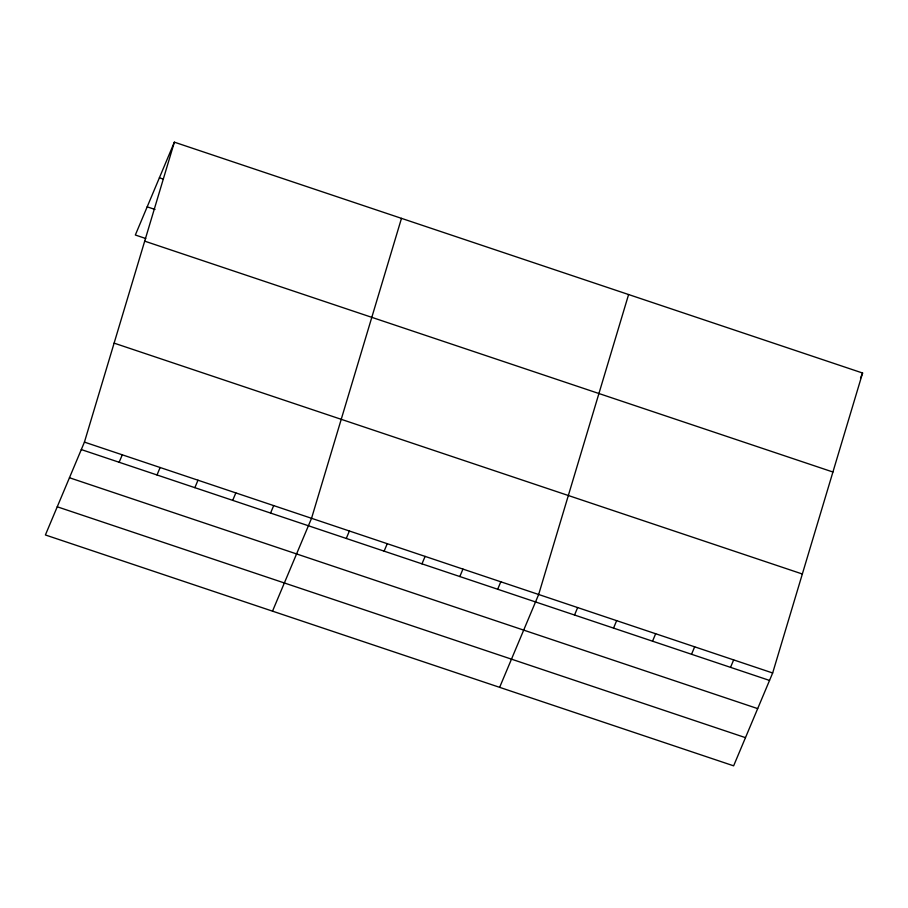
<?xml version="1.0" encoding="UTF-8"?>
<svg xmlns="http://www.w3.org/2000/svg" width="908" height="908" viewBox="0 0 908 908"><rect width="100%" height="100%" fill="white"/><g stroke="black" fill="none" stroke-linecap="round" stroke-linejoin="round"><path stroke-width="1.36" d="M84.433 442.117L174.37 142.17L862.6 373.029L772.663 672.987L733.63 765.83L45.4 534.971L84.433 442.117L772.663 672.987M401.484 218.351L311.546 518.309L272.514 611.152M628.597 294.544L538.66 594.49L499.638 687.333M174.37 142.17L135.337 235.013L145.779 238.52M119.152 462.263L122.285 454.817M157.005 474.963L160.137 467.518M194.857 487.664L197.989 480.207M232.709 500.353L235.842 492.908M270.561 513.054L273.694 505.608M346.266 538.455L349.398 530.998M384.118 551.145L387.251 543.699M421.97 563.845L425.103 556.4M459.823 576.546L462.955 569.1M497.675 589.235L500.807 581.79M574.526 615.022L577.658 607.577M613.536 628.098L616.657 620.652M652.534 641.184L655.667 633.739M691.533 654.271L694.665 646.814M730.531 667.346L733.664 659.9M860.512 378L862.6 373.029M159.388 177.798L163.304 179.114M147.187 206.831L155.018 209.464M144.69 241.153L832.92 472.012M114.113 343.133L802.343 574.004M81.3 449.574L769.53 680.433M69.451 477.744L757.681 708.615M57.249 506.789L745.479 737.648"/></g></svg>
